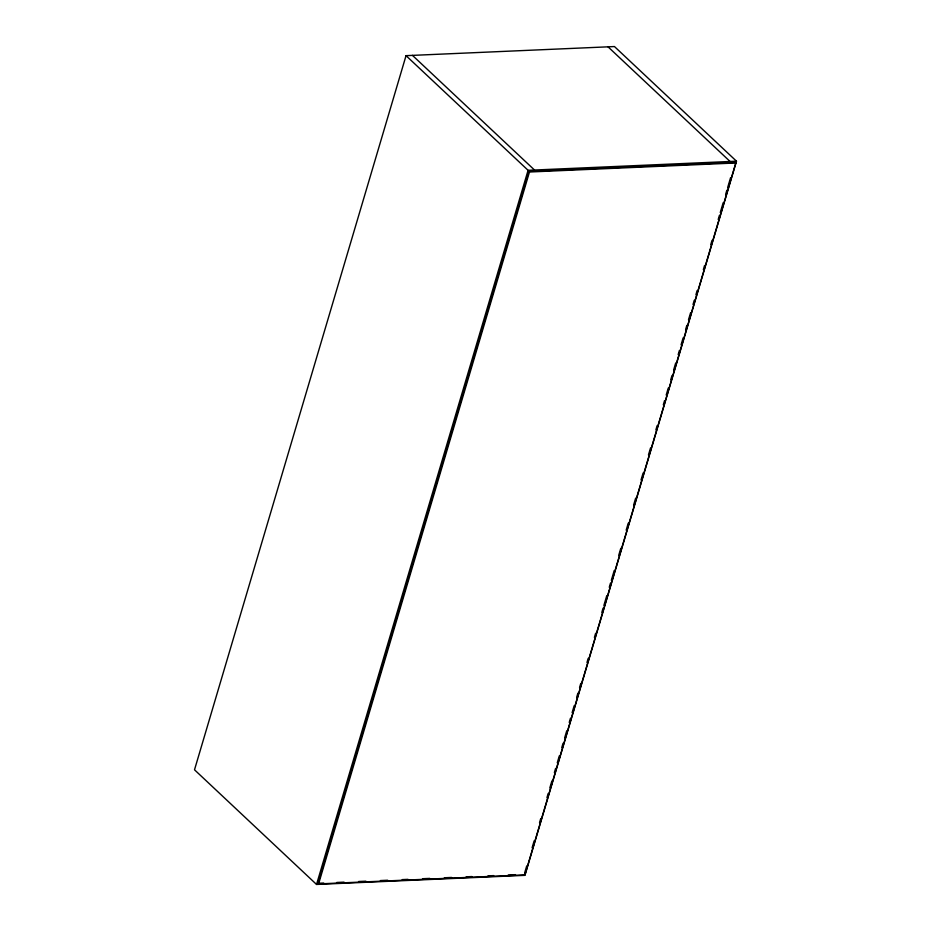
<?xml version="1.0" encoding="UTF-8"?>
<svg xmlns="http://www.w3.org/2000/svg" width="931" height="931" viewBox="0 0 931 931"><rect width="100%" height="100%" fill="white"/><g stroke="black" fill="none" stroke-linecap="round" stroke-linejoin="round"><path stroke-width="1.4" d="M406.044 55.662L194.509 769.797L316.54 884.45L524.956 875.338L736.491 161.203L614.46 46.55L406.044 55.662L528.086 170.303L736.491 161.203M316.54 884.45L528.086 170.303M317.913 883.286L528.796 171.374L735.118 162.355L735.793 162.983L524.909 874.896L318.588 883.915L317.913 883.286L323.732 883.03M318.588 883.915L529.46 172.002L528.796 171.374M524.653 872.882L526.725 865.911M532.09 847.804L534.15 840.833M539.515 822.725L540.748 818.547M546.939 797.646L548.184 793.468M549.825 787.894L551.897 780.923M554.376 772.567L555.609 768.389M557.262 762.815L559.322 755.856M561.8 747.488L563.034 743.31M564.686 737.736L566.746 730.777M569.225 722.409L570.47 718.232M572.111 712.657L574.183 705.698M576.65 697.342L577.895 693.153M579.548 687.59L580.781 683.401M586.972 662.511L588.206 658.333M594.397 637.432L595.642 633.255M601.833 612.354L603.067 608.176M603.893 605.394L606.779 595.642M609.258 587.275L610.492 583.097M611.318 580.316L614.204 570.563M618.743 555.237L620.814 548.266M626.179 530.158L628.239 523.187M633.604 505.079L635.664 498.12M641.028 480L643.1 473.041M648.465 454.922L650.525 447.962M655.89 429.854L657.123 425.665M663.314 404.776L664.559 400.598M666.2 395.023L668.272 388.052M670.751 379.697L671.984 375.519M673.637 369.944L675.697 362.974M678.175 354.618L679.409 350.44M681.061 344.866L683.121 337.895M685.6 329.539L686.845 325.361M688.486 319.787L690.558 312.828M693.025 304.46L694.27 300.282M695.923 294.708L697.156 290.53M703.347 269.629L704.581 265.451M710.772 244.562L712.017 240.373M718.208 219.483L719.442 215.305M720.268 212.512L723.154 202.76M725.633 194.404L726.867 190.227M727.693 187.434L730.579 177.681M529.46 172.002L735.793 162.983M336.801 882.46L344.074 882.146M358.598 881.506L365.871 881.192M380.395 880.563L387.657 880.237M402.192 879.609L407.999 879.353M422.534 878.713L429.796 878.399M444.331 877.758L451.593 877.444M466.128 876.816L471.936 876.56M487.925 875.862L493.733 875.606M508.256 874.965L515.53 874.651M608.024 46.829L730.067 161.482M412.468 55.383L534.51 170.024"/></g></svg>
